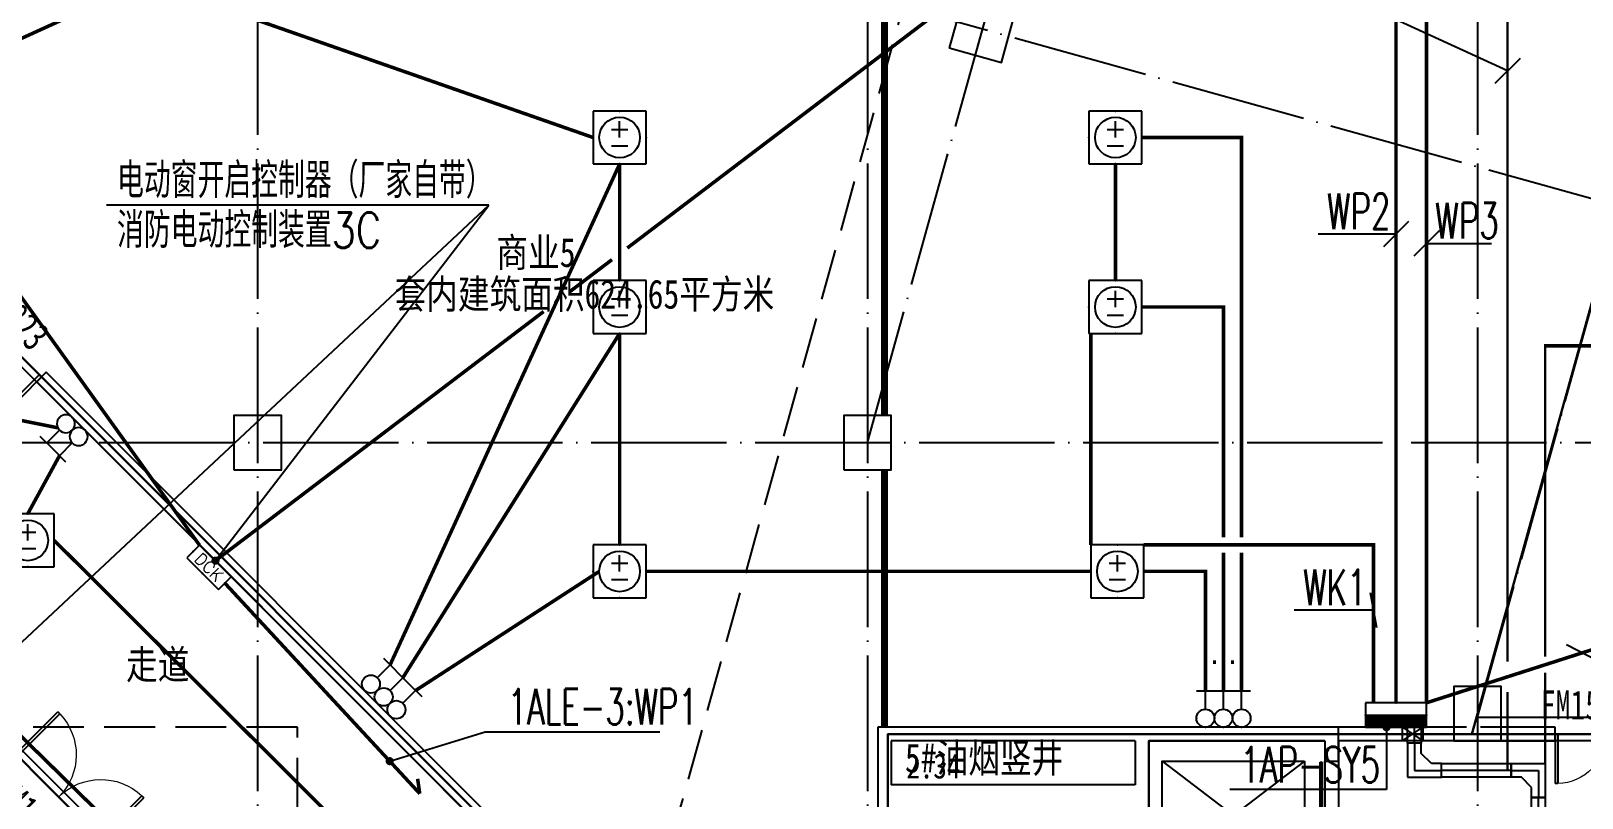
# Model space of a CAD drawing. Extents: x -233336 to 840473, y -28113 to 330904.
# Drawn here: x 83056 to 105943, y 20457 to 31772 of the extents above; entities that cross this region are included whole.
import ezdxf
from ezdxf.enums import TextEntityAlignment as Align
from ezdxf.xclip import XClip

# ---------------------------------------------------------------- set-up
doc = ezdxf.new("R2010")
doc.units = 0
doc.header["$LTSCALE"] = 1000
doc.header["$XCLIPFRAME"] = 2
for name, pattern in [('104-14# 核心筒$0$DOTE', [2.42, 2, -0.2, 0.02, -0.2]), ('DASH', [0.35, 0.25, -0.1]), ('X-104 14#平面$0$109 3#平面$0$DASH', [0.35, 0.25, -0.1]), ('X-104 14#平面$0$DASH', [0.35, 0.25, -0.1])]:
    doc.linetypes.add(name, pattern=pattern)
doc.layers.get('0').update_dxf_attribs({"linetype": 'CONTINUOUS'})
doc.layers.get('Defpoints').update_dxf_attribs({"linetype": 'CONTINUOUS'})
doc.layers.add('104-14# 核心筒$0$04-不打印_辅助线', color=8, linetype='CONTINUOUS', plot=False)
doc.layers.add('2019.06.25燃气表间不打印', color=7, linetype='CONTINUOUS', plot=False)
for name, color, linetype in [('104-14# 核心筒$0$A-E_电梯', 8, 'CONTINUOUS'), ('104-14# 核心筒$0$A_AXIS-轴线', 8, '104-14# 核心筒$0$DOTE'), ('104-14# 核心筒$0$A_STR-砌块墙', 7, 'CONTINUOUS'), ('104-14# 核心筒$0$A_STR-砼柱', 8, 'CONTINUOUS'), ('CABLETRAY', 130, 'CONTINUOUS'), ('CABLETRAY_DOTE', 160, 'CONTINUOUS'), ('DIM-动力', 80, 'CONTINUOUS'), ('DIM-插座', 80, 'CONTINUOUS'), ('DIM-箱柜', 80, 'CONTINUOUS'), ('EQUIP-动力', 80, 'CONTINUOUS'), ('EQUIP-照明', 80, 'CONTINUOUS'), ('EQUIP-箱柜', 80, 'CONTINUOUS'), ('WIRE-动力', 50, 'CONTINUOUS'), ('WIRE-动力控制', 160, 'DASH'), ('WIRE-插座', 160, 'CONTINUOUS'), ('X-104 14#平面$0$02-TEXT_房间', 9, 'CONTINUOUS'), ('X-104 14#平面$0$02-TEXT_标注', 9, 'CONTINUOUS'), ('X-104 14#平面$0$02-TEXT_门窗', 9, 'CONTINUOUS'), ('X-104 14#平面$0$A-C_门', 8, 'CONTINUOUS'), ('X-104 14#平面$0$A-SUR_吊顶', 8, 'CONTINUOUS'), ('X-104 14#平面$0$A-TECH_电气', 8, 'CONTINUOUS'), ('X-104 14#平面$0$A_STR-砌块墙', 7, 'CONTINUOUS'), ('X-104 14#平面$0$DOOR_FIRE', 8, 'CONTINUOUS'), ('X-104 14#平面$0$DOOR_FIRE_TEXT', 7, 'CONTINUOUS'), ('X-104 14#平面$0$挡烟垂壁', 5, 'CONTINUOUS')]:
    doc.layers.add(name, color=color, linetype=linetype)
doc.layers.add('X-104 14#平面$0$000套内', color=8, linetype='CONTINUOUS', lineweight=30)
doc.styles.add('104-14# 核心筒$0$_TCH_SPACE', font='STXIHEI.TTF', dxfattribs={"width": 0.8, "height": 5})
doc.styles.add('_TCH_DIM', font='ROMANS2', dxfattribs={"width": 0.8, "bigfont": 'HZDF2'})
doc.styles.add('_TCH_LABEL', font='COMPLEX', dxfattribs={"bigfont": 'GBCBIG'})
doc.styles.add('_TEL_DIM', font='ROMANS2', dxfattribs={"width": 0.8, "height": 3.5, "bigfont": 'HZDF2'})
doc.styles.get("Standard").update_dxf_attribs({"font": 'GBENOR', "bigfont": 'GBCBIG'})
doc.styles.add('X-104 14#平面$0$_TCH_SPACE', font='STXIHEI.TTF', dxfattribs={"width": 0.8, "height": 5})
doc.styles.add('X-104 14#平面$0$_TCH_WINDOW', font='STXIHEI.TTF', dxfattribs={"width": 0.75, "height": 3.5})
doc.styles.add('X-104 14#平面$0$Standard', font='STXIHEI.TTF', dxfattribs={"width": 0.8})

# ---------------------------------------------------------------- blocks, each defined once
blk = doc.blocks.new('104-14# 核心筒$0$wrert')
for p, q in [((300, 200), (1900, 2300)), ((300, 2300), (1900, 200)), ((2265, 1890.12), (2100, 1890.12)), ((2100, 1890.12), (2100, 609.88)), ((2265, 609.88), (2265, 1890.12)), ((2100, 609.88), (2265, 609.88))]:
    blk.add_line(p, q)
for points in [[(0, 2600), (2600, 2600), (2600, 0), (0, 0)], [(300, 2300), (1900, 2300), (1900, 200), (300, 200), (300, 2300)]]:
    blk.add_lwpolyline(points, close=True)
blk = doc.blocks.new('104-14# 核心筒$0$$DorLib2D$00000128')
at = {"color": 0}
for points in [[(-0.491, 0.85), (-0.491, 0.71)], [(0.049, 0.85), (-0.491, 0.85)], [(0.049, 0.85), (0.049, 0.71)], [(0.049, 0.71), (-0.491, 0.71)], [(0.513, 0.71), (-0.027, 0.71)], [(-0.027, 0.71), (-0.027, 0.57)], [(0.513, 0.71), (0.513, 0.57)], [(0.5, 0.5), (-0.5, 0.5)], [(0.513, 0.57), (-0.027, 0.57)]]:
    blk.add_lwpolyline(points, dxfattribs=at)
blk = doc.blocks.new('_FZHK')
blk.add_lwpolyline([(-0.5, -0.5), (0.5, -0.5), (0.5, 0.5), (-0.5, 0.5)], close=True)
blk = doc.blocks.new('104-14# 核心筒')
at = {"layer": '104-14# 核心筒$0$A_AXIS-轴线'}
for p, q in [((86400, 54018.4), (86400, -8545.1)), ((95400, 54018.4), (95400, -8545.1)), ((104400, 54018.4), (104400, -8545.1)), ((95400, 25700), (101117.9, 46251.1)), ((104400, 21650), (110517.1, 43636)), ((106496.4, 29184.9), (84842.7, 35209.6)), ((-24839, 25700), (120259.9, 25700)), ((104400, 21650), (120259.9, 21650))]:
    blk.add_line(p, q, dxfattribs=at)
at = {"layer": '104-14# 核心筒$0$A_STR-砌块墙'}
for p, q in [((95550, 21500), (95550, 20550)), ((99450, 21500), (95550, 21500)), ((95750, 21300), (95750, 20650)), ((99350, 21300), (95750, 21300)), ((99350, 21300), (99350, 20650)), ((102350, 21500), (99450, 21500)), ((99550, 21300), (99550, 20550)), ((102150, 21300), (99550, 21300)), ((102150, 21300), (102150, 21000)), ((102350, 21000), (102350, 21500)), ((102150, 21000), (102350, 21000)), ((99350, 20650), (95750, 20650)), ((95550, 20550), (95550, 17100)), ((99550, 20550), (99550, 18700))]:
    blk.add_line(p, q, dxfattribs=at)
at = {"layer": '104-14# 核心筒$0$A-E_电梯', "rotation": 270}
blk.add_blockref('104-14# 核心筒$0$wrert', (99550, 21300), dxfattribs=at)
at = {"layer": '104-14# 核心筒$0$A-E_电梯', "xscale": 1500, "yscale": -200, "zscale": 200, "rotation": 269.9999999999988}
blk.add_blockref('104-14# 核心筒$0$$DorLib2D$00000128', (102250, 20250), dxfattribs=at)
at = {"layer": '104-14# 核心筒$0$A_STR-砼柱', "xscale": 799.9999999999911, "yscale": 799.9999999999911, "zscale": 799.9999999999911, "rotation": 344.4518973650904}
blk.add_blockref('_FZHK', (97097.2, 31800), dxfattribs=at)
at = {"layer": '104-14# 核心筒$0$A_STR-砼柱', "xscale": 700, "yscale": 800, "zscale": 800}
for p in [(86400, 25700), (95400, 25700), (104400, 21700)]:
    blk.add_blockref('_FZHK', p, dxfattribs=at)
at = {"layer": '104-14# 核心筒$0$04-不打印_辅助线', "style": '104-14# 核心筒$0$_TCH_SPACE', "width": 0.8}
blk.add_text('2.34', height=366.98, dxfattribs=at).set_placement((95972.1, 20744.6))
blk = doc.blocks.new('*U95')
blk.add_lwpolyline([(200, 0), (200, 300), (0, 300), (0, 0), (200, 0), (0, 300), (0, 0), (200, 300)])
blk = doc.blocks.new('X-104 14#平面$0$dd')
at = {"layer": 'X-104 14#平面$0$A-TECH_电气', "xscale": -1, "rotation": 270}
blk.add_blockref('*U95', (103356, -277800), dxfattribs=at)
blk = doc.blocks.new('X-104 14#平面$0$$DorLib2D$00000002')
for p, q in [((-0.5, 0), (-0.5, 0.4875)), ((-0.475, 0.4875), (-0.5, 0.4875)), ((-0.475, 0), (-0.475, 0.4875)), ((0.475, 0), (0.475, 0.4875)), ((0.475, 0.4875), (0.5, 0.4875)), ((0.5, 0), (0.5, 0.4875)), ((-0.5, 0), (-0.475, 0)), ((0.5, 0), (0.475, 0))]:
    blk.add_line(p, q)
at = {"lineweight": 13}
for centre, start, end in [((-0.4875, 0), 0, 88.53072), ((0.4875, 0), 91.46928, 180)]:
    blk.add_arc(centre, 0.4875, start, end, dxfattribs=at)
blk = doc.blocks.new('X-104 14#平面')
at = {"layer": 'Defpoints', "color": 1}
blk.add_lwpolyline([(116600.2, 11900), (107450, 11900), (107450, 21300), (102350, 21300), (102350, 18700), (104750, 18700), (104750, 16300), (100150, 16300), (100150, 14800), (104750, 14800), (104750, 12300), (97418.8, 12300), (77552.9, 32183.5), (74724.4, 29355.1), (86750, 17329.5), (86750, 10200), (93750, 10200), (93750, 7900), (95050, 7900), (95050, 8100), (100667.2, 8100), (110242.7, 1395.5), (116600.2, 10475)], close=True, dxfattribs=at)
at = {"layer": 'X-104 14#平面$0$000套内'}
for points in [[(96133, 32326.4), (85535.9, 35276.2), (87132.4, 41014.3), (83542.7, 42013), (76213.2, 35359.5), (78361.9, 32992.5), (77623.6, 32254.2), (95700, 14177.8), (95700, 21400), (113750, 21400), (113750, 26000), (116750.2, 26000), (116750.2, 38348.2), (99169.4, 43239.7)], [(116750.2, 38348.2), (109586.6, 40341.4), (104316.5, 21400), (113750, 21400), (113750, 26000), (116750.2, 26000)]]:
    blk.add_lwpolyline(points, close=True, dxfattribs=at)
blk.add_lwpolyline([(71599.5, -2050), (108013.3, -2050), (110308.2, 1227.6), (100422, 8150), (92750, 8150), (92750, 7700), (86650, 7700), (86650, 9600), (84300, 9600), (84300, 16600), (86650, 16600), (86650, 17288.1), (72211.3, 31726.7), (66883.9, 26890.6), (68400, 25220.4), (68400, 6450), (71550, 6450), (71550, -2050)], dxfattribs=at)
at = {"layer": 'X-104 14#平面$0$A-SUR_吊顶', "linetype": 'X-104 14#平面$0$109 3#平面$0$DASH', "ltscale": 3}
blk.add_lwpolyline([(109062.3, -4432.1), (119297.3, 10714.5), (117562.9, 11100.5), (120741.8, 38794.6), (99426.9, 44725), (92631.2, 20300), (86987.2, 20300), (86987.2, 21500), (8392.2, 21500), (5688.7, 8781.2), (-2733.6, 10571.4), (-6009.8, -4841.7), (40178.1, -2825.1), (39845.1, -4916.4), (83845.6, -2647.5)], close=True, dxfattribs=at)
at = {"layer": 'X-104 14#平面$0$A_STR-砌块墙'}
for p, q in [((83280.4, 26738.8), (83139, 26597.3)), ((83139, 26597.3), (93407, 16329.3)), ((93519.2, 16500), (83280.4, 26738.8)), ((104240.5, 21500), (102350, 21500)), ((102350, 21300), (102350, 21500)), ((104316.5, 21300), (102350, 21300)), ((104316.5, 21300), (105550, 21300)), ((105550, 21500), (104448.1, 21500)), ((105550, 21300), (105550, 21500))]:
    blk.add_line(p, q, dxfattribs=at)
at = {"layer": 'X-104 14#平面$0$挡烟垂壁', "linetype": 'X-104 14#平面$0$DASH', "ltscale": 2, "const_width": 100}
for points in [[(95650, 26100), (95650, 32382.4)], [(95650, 21500), (95650, 25300)]]:
    blk.add_lwpolyline(points, dxfattribs=at)
ref = blk.add_blockref('104-14# 核心筒', (0, 0))
XClip(ref).set_block_clipping_path([(-38664.3623821461, -25500), (139216.5485069363, 330900)])
blk.add_blockref('X-104 14#平面$0$dd', (-62.7, 299100))
at = {"layer": 'X-104 14#平面$0$A-C_门'}
ref = blk.add_blockref('X-104 14#平面$0$$DorLib2D$00000002', (82573.3, 27304.4), dxfattribs=dict(at, xscale=-1800, yscale=-1800, zscale=200, rotation=315))
ref.add_attrib('A', 'BM1823', (82134.2, 27954.1), dxfattribs={"layer": 'X-104 14#平面$0$02-TEXT_门窗', "height": 428.14, "rotation": 315, "style": 'X-104 14#平面$0$_TCH_WINDOW', "width": 0.75})
ref = blk.add_blockref('X-104 14#平面$0$$DorLib2D$00000002', (83465.7, 20472.4), dxfattribs=dict(at, xscale=1800, yscale=-1800, zscale=200, rotation=135))
ref.add_attrib('A', 'BM1823', (82431.3, 20526.8), dxfattribs={"layer": 'X-104 14#平面$0$02-TEXT_门窗', "height": 428.14, "rotation": 315, "style": 'X-104 14#平面$0$_TCH_WINDOW', "width": 0.75})
at = {"layer": 'X-104 14#平面$0$DOOR_FIRE'}
ref = blk.add_blockref('X-104 14#平面$0$$DorLib2D$00000002', (106300, 21400), dxfattribs=dict(at, xscale=-1500, yscale=1500, zscale=200, rotation=179.9999989690633))
ref.add_attrib('A', 'FM1523乙', (105335.8, 21615.3), dxfattribs={"layer": 'X-104 14#平面$0$DOOR_FIRE_TEXT', "height": 428.14, "rotation": 360, "style": 'X-104 14#平面$0$_TCH_WINDOW', "width": 0.75})
at = {"layer": 'X-104 14#平面$0$02-TEXT_房间', "style": 'X-104 14#平面$0$_TCH_SPACE', "width": 0.8}
for s, p in [('商业5', (89923.1, 28290.9)), ('走道', (84457.5, 22210.7))]:
    blk.add_text(s, height=428.14, dxfattribs=at).set_placement(p)
at = {"layer": 'X-104 14#平面$0$02-TEXT_标注', "style": 'X-104 14#平面$0$Standard', "width": 0.8}
for s, height, p in [('套内建筑面积624.65平方米', 428.139, (88420.7, 27676.1)), ('5#油烟竖井', 428.14, (95953.2, 20833.4, 3000))]:
    blk.add_text(s, height=height, dxfattribs=at).set_placement(p)
blk = doc.blocks.new('*X5')
at = {"color": 0}
for p, q in [((-250, 33), (-183, 100)), ((-250, 68), (-218, 100)), ((-247, 0), (-147, 100)), ((-212, 0), (-112, 100)), ((-177, 0), (-77, 100)), ((-141, 0), (-41, 100)), ((-106, 0), (-6, 100)), ((-71, 0), (29, 100)), ((-35, 0), (65, 100)), ((0, 0), (100, 100)), ((35, 0), (135, 100)), ((71, 0), (171, 100)), ((106, 0), (206, 100)), ((141, 0), (241, 100)), ((177, 0), (250, 73)), ((212, 0), (250, 38)), ((247, 0), (250, 3))]:
    blk.add_line(p, q, dxfattribs=at)
blk = doc.blocks.new('$equip$00001414')
for p, q in [((0.75, 0.6), (-0.75, 0.6)), ((-0.75, 0.6), (-0.75, 0)), ((0.75, 0), (0.75, 0.6)), ((-0.75, 0.3), (0.75, 0.3)), ((-0.75, 0), (0.75, 0))]:
    blk.add_line(p, q)
at = {"const_width": 0.3}
blk.add_lwpolyline([(-0.75, 0.15), (0.75, 0.15)], dxfattribs=at)
for p in [(0, 0.6), (-0.75, 0.3), (0, 0), (0.75, 0.3)]:
    blk.add_point(p)
at = {"xscale": 0.00300000000061118, "yscale": 0.00300000000061118, "zscale": 0.00300000000061118}
blk.add_blockref('*X5', (0, 0), dxfattribs=at)
at = {"style": '_TCH_LABEL', "flags": 9}
blk.add_attdef('A', (0, 0), '', height=0.00002, dxfattribs=at)
blk = doc.blocks.new('$equip$00001344')
for p, q in [((0.65, 0.65), (-0.65, 0.65)), ((-0.65, 0.65), (-0.65, -0.65)), ((0, 0), (0, 0.4)), ((0.65, -0.65), (0.65, 0.65)), ((-0.2, 0.2), (0.2, 0.2)), ((-0.2, -0.2), (0.2, -0.2)), ((-0.65, -0.65), (0.65, -0.65))]:
    blk.add_line(p, q)
blk.add_circle((0, 0), 0.5)
for p in [(0, 0.65), (-0.65, 0), (0.65, 0), (0, -0.65)]:
    blk.add_point(p)
at = {"flags": 9}
blk.add_attdef('A', (0, 0), '', height=0.00002, dxfattribs=at)
blk = doc.blocks.new('$equip$00002672')
for p, q in [((0.222, 0.889), (-0.222, 0.889)), ((0, 0.444), (0, 0.889))]:
    blk.add_line(p, q)
blk.add_circle((0, 0.222), 0.222)
for p in [(0, 0.889), (-0.222, 0.222), (0, 0), (0.222, 0.222)]:
    blk.add_point(p)
at = {"color": 7, "style": '_TEL_DIM', "flags": 1}
for tag in ['A', 'REMARK']:
    blk.add_attdef(tag, text='', height=0.00002, dxfattribs=at).set_placement((0, 0), align=Align.MIDDLE_CENTER)
blk = doc.blocks.new('$equip$00001816')
for p, q in [((0.75, 0.6), (-0.75, 0.6)), ((-0.75, 0.6), (-0.75, 0)), ((0.75, 0), (0.75, 0.6)), ((-0.75, 0), (0.75, 0))]:
    blk.add_line(p, q)
for p in [(0, 0.6), (-0.75, 0.3), (0, 0), (0.75, 0.3)]:
    blk.add_point(p)
at = {"color": 7, "style": '_TEL_DIM'}
blk.add_attdef('$TEXT$', text='', height=0.4, dxfattribs=at).set_placement((0, 0.3), align=Align.MIDDLE_CENTER)
at = {"color": 7, "style": '_TEL_DIM', "flags": 1}
blk.add_attdef('A', text='', height=0.00002, dxfattribs=at).set_placement((0, 0), align=Align.MIDDLE_CENTER)

msp = doc.modelspace()

# ---------------------------------------------------------------- linework, layer by layer
at = {"layer": '2019.06.25燃气表间不打印'}
msp.add_lwpolyline([(105400.7, 22540.6, 37.5, 37.5, 0), (105400.7, 27128.3, 52.5, 52.5, 0), (107806.8, 27128.3, 52.5, 52.5, 0)], format="xyseb", dxfattribs=at)
at = {"layer": '2019.06.25燃气表间不打印', "const_width": 37.5}
msp.add_lwpolyline([(105400.7, 20963.3), (105400.7, 22304.4)], dxfattribs=at)
at = {"layer": 'CABLETRAY'}
for p, q in [((103371, 21500), (103571, 21500)), ((103371, 21263.3), (103371, 21500)), ((103571, 21500), (103571, 21263.3)), ((103571, 21263.3), (103371, 21263.3)), ((103371, 21263.3), (103371, 20763.3)), ((103571, 21263.3), (103371, 21263.3)), ((103571, 21113.3), (103571, 21263.3)), ((103721, 20963.3), (103571, 21113.3)), ((103871, 20963.3), (103721, 20963.3)), ((103871, 20763.3), (103871, 20963.3)), ((103871, 20963.3), (104900.7, 20963.3)), ((103871, 20763.3), (103871, 20963.3)), ((104900.7, 20963.3), (104900.7, 20763.3)), ((104900.7, 20963.3), (105400.7, 20963.3)), ((104900.7, 20763.3), (104900.7, 20963.3)), ((105400.7, 20963.3), (105400.7, 20463.3)), ((103371, 20763.3), (103871, 20763.3)), ((104900.7, 20763.3), (103871, 20763.3)), ((105050.7, 20763.3), (104900.7, 20763.3)), ((105200.7, 20613.3), (105050.7, 20763.3)), ((105200.7, 20463.3), (105200.7, 20613.3)), ((105200.7, 20463.3), (105400.7, 20463.3)), ((105200.7, 11212.1), (105200.7, 20463.3)), ((105400.7, 20463.3), (105200.7, 20463.3)), ((105400.7, 20463.3), (105400.7, 11212.1))]:
    msp.add_line(p, q, dxfattribs=at)
at = {"layer": 'CABLETRAY_DOTE'}
for p, q in [((103471, 21263.3), (103471, 21500)), ((103471, 21263.3), (103471, 20863.3)), ((103471, 20863.3), (103871, 20863.3)), ((104900.7, 20863.3), (103871, 20863.3)), ((104900.7, 20863.3), (105300.7, 20863.3)), ((105300.7, 20863.3), (105300.7, 20463.3)), ((105300.7, 11212.1), (105300.7, 20463.3))]:
    msp.add_line(p, q, dxfattribs=at)
at = {"layer": 'DIM-动力'}
for p, q in [((105030, 31368), (104658.7, 30996.7)), ((103383.9, 28960), (103012.7, 28588.8)), ((103833.9, 28822), (103462.7, 28450.8))]:
    msp.add_line(p, q, dxfattribs=at)
for points in [[(104844.4, 31182.4), (102710.8, 32162)], [(103007.8, 28774.4), (102050.2, 28774.4)], [(103198.3, 28774.4), (103007.8, 28774.4)], [(103648.3, 28636.4), (103648.3, 28636.4)], [(103648.3, 28636.4), (104606, 28636.4)]]:
    msp.add_lwpolyline(points, dxfattribs=at)
at = {"layer": 'DIM-插座', "color": 80}
for p, q in [((82287.8, 22165.1), (89810.1, 29202.3)), ((89810.1, 29202.3), (84168, 29202.3)), ((85778.4, 23957.9), (89810.1, 29202.3)), ((102916.2, 22969.1), (102820.4, 23485.3)), ((105717.3, 22719), (106184.2, 22478.8)), ((88348.7, 20999.8), (89759.6, 21434.4)), ((89759.6, 21434.4), (92333, 21434.4))]:
    msp.add_line(p, q, dxfattribs=at)
at = {"layer": 'DIM-插座', "color": 80, "const_width": 60}
for points in [[(85760.1, 23934.2, 1), (85796.7, 23981.7, 1)], [(88320, 20991, 1), (88377.4, 21008.7, 1)]]:
    msp.add_lwpolyline(points, format="xyb", close=True, dxfattribs=at)
at = {"layer": 'DIM-插座', "color": 80}
for points in [[(102586.6, 23227.2), (101698.4, 23227.2)], [(102868.3, 23227.2), (102586.6, 23227.2)]]:
    msp.add_lwpolyline(points, dxfattribs=at)
at = {"layer": 'DIM-箱柜'}
for p, q in [((103059.2, 21500), (103059.2, 20579.4)), ((103059.2, 20579.4), (100746.3, 20579.4))]:
    msp.add_line(p, q, dxfattribs=at)
at = {"layer": 'DIM-箱柜', "const_width": 60}
msp.add_lwpolyline([(103059.2, 21530, 1), (103059.2, 21470, 1)], format="xyb", close=True, dxfattribs=at)
at = {"layer": 'WIRE-动力', "color": 50}
for points, const_width in [([(104844.4, 22467.2), (104844.4, 34355.3)], 37.5), ([(103198.3, 21860.5), (103198.3, 34104.8)], 52.5), ([(103648.3, 21860.5), (103648.3, 34173.3)], 52.5), ([(104844.4, 20863.3), (104844.4, 22020.9)], 37.5)]:
    msp.add_lwpolyline(points, dxfattribs=dict(at, const_width=const_width))
at = {"layer": 'WIRE-动力控制', "color": 160, "const_width": 52.5}
for points in [[(82254.1, 31361.5), (83976.1, 32146.3), (83976.1, 32656.6)], [(100919.5, 24302.5), (100919.5, 30200), (99447.9, 30200)], [(88354.1, 22419.3), (91742.1, 29810)], [(100652.8, 24302.5), (100652.8, 27700), (99447.9, 27700)], [(88542.7, 22230.7), (91742.1, 27310)], [(83450.8, 25918.1), (80614, 26484.3)], [(83006.7, 24647.2), (83475.8, 25506.3)], [(100652.8, 22033.3), (100652.8, 24077.5)], [(100919.5, 22033.3), (100919.5, 24077.5)], [(88731.3, 22042.2), (91442.1, 23800)], [(100386.1, 22033.3), (100386.1, 23800), (99477, 23800)]]:
    msp.add_lwpolyline(points, dxfattribs=at)
at = {"layer": 'WIRE-插座', "color": 160, "const_width": 52.5}
for points in [[(91352.1, 30200), (82188.6, 33400)], [(91854.6, 28569.9), (97522.2, 32871.7)], [(91742.1, 28090), (91742.1, 29810)], [(99057.9, 29810), (99057.9, 28090)], [(91000, 27921.3), (91629.6, 28399.1)], [(85774.2, 23954.8), (90620.5, 27633.2)], [(91742.1, 24190), (91742.1, 27310)], [(98697, 24190), (98697, 27310)], [(89147.1, 18530.1), (83396.7, 24257.2)], [(102868.3, 21860.5), (102868.3, 24190), (99477, 24190)], [(103648.3, 21860.5), (110912, 24190)], [(92132.1, 23800), (98697, 23800)], [(85914.3, 23628.1), (88792.5, 20520.6)], [(100540.3, 22460), (100498.6, 22460)], [(100807, 22460), (100765.3, 22460)], [(82427.8, 21838.4), (86839.2, 17519.3)], [(88792.5, 20520.6), (88760.6, 20739.7)]]:
    msp.add_lwpolyline(points, dxfattribs=at)
at = {"layer": 'WIRE-插座', "const_width": 52.5}
msp.add_lwpolyline([(85540.9, 24188.1), (81275, 30124.4)], dxfattribs=at)

# ---------------------------------------------------------------- block references
msp.add_blockref('X-104 14#平面', (0, 0))
at = {"layer": 'EQUIP-动力', "color": 80, "xscale": 600, "yscale": 600, "zscale": 600}
for p in [(91742.1, 30200), (99057.9, 30200), (91742.1, 27700), (99057.9, 27700), (83006.7, 24257.2), (91742.1, 23800), (99087, 23800)]:
    msp.add_blockref('$equip$00001344', p, dxfattribs=at)
at = {"layer": 'EQUIP-动力', "color": 80, "xscale": 440.0000000000001, "yscale": 440.0000000000001, "zscale": 440.0000000000001, "rotation": 315}
msp.add_blockref('$equip$00001816', (85587.6, 23768.1), dxfattribs=at).add_auto_attribs({'$TEXT$': 'DCK'})
at = {"layer": 'EQUIP-照明', "color": 80, "yscale": 600, "zscale": 600}
for p, xscale, rotation in [((83664.3, 26072), -600, 134.9999999999999), ((83852.9, 25883.4), -600, 134.9999999999999), ((87977, 22042.2), 600, 314.9999999999999), ((88165.6, 21853.6), 600, 314.9999999999999), ((88354.1, 21665), 600, 314.9999999999999)]:
    msp.add_blockref('$equip$00002672', p, dxfattribs=dict(at, xscale=xscale, rotation=rotation))
at = {"layer": 'EQUIP-照明', "color": 80, "xscale": 600, "yscale": 600, "zscale": 600}
for p in [(100386.1, 21500), (100652.8, 21500), (100919.5, 21500)]:
    msp.add_blockref('$equip$00002672', p, dxfattribs=at)
at = {"layer": 'EQUIP-箱柜', "color": 80, "xscale": 600, "yscale": 600, "zscale": 600}
msp.add_blockref('$equip$00001414', (103198.3, 21500.5), dxfattribs=at)

# ---------------------------------------------------------------- texts
at = {"layer": 'DIM-动力', "color": 7, "style": '_TEL_DIM', "width": 0.64}
for s, p in [('WP2', (102181.4, 28849.4)), ('WP3', (103779.6, 28711.4))]:
    msp.add_text(s, height=525, dxfattribs=at).set_placement(p)
at = {"layer": 'DIM-插座', "color": 7}
for s, height, style, width, p in [('电动窗开启控制器（厂家自带）', 520.866, '_TCH_DIM', 0.8, (84325.5, 29307.3)), ('消防电动控制装置3C', 520.87, '_TCH_DIM', 0.8, (84325.5, 28572.3)), ('WK1', 525, '_TEL_DIM', 0.64, (101829.7, 23302.2)), ('1ALE-3:WP1', 525, '_TEL_DIM', 0.64, (90090, 21539.4))]:
    msp.add_text(s, height=height, dxfattribs=dict(at, style=style, width=width)).set_placement(p)
at = {"layer": 'DIM-箱柜', "color": 7, "style": '_TEL_DIM', "width": 0.64}
msp.add_text('1AP-SY5', height=525, dxfattribs=at).set_placement((100903.8, 20684.4))

doc.saveas('drawing.dxf')
